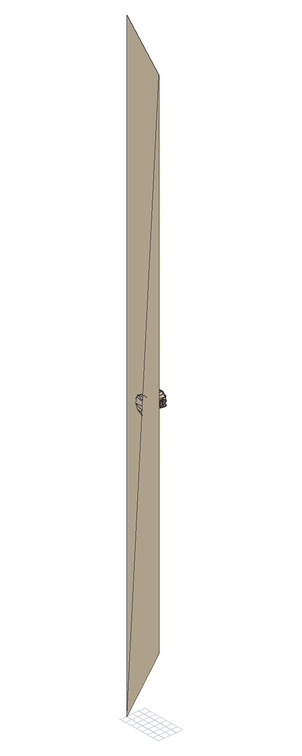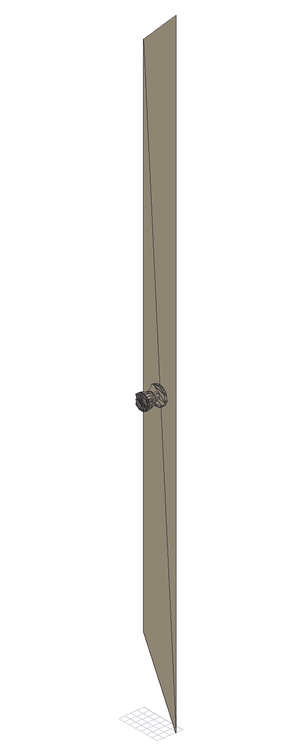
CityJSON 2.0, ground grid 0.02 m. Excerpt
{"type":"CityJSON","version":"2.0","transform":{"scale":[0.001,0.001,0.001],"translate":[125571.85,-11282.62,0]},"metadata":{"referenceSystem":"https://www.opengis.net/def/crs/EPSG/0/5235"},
"CityObjects":{
"building1":{"type":"Building","children":["building1-1"]},
"building1-1":{"type":"BuildingInstallation","attributes":{"ifc_type":"IfcDoor","name":"M_Door-Interior-Double-Full Glass-Wood:1500 x 2000mm:353875"},"parents":["building1"],"geometry":[{"type":"MultiSurface","lod":"2.2","boundaries":[[[0,1,2]],[[3,4,5]],[[6,7,8]],[[9,10,4]],[[11,8,12]],[[12,8,13]],[[14,4,7]],[[8,15,13]],[[4,10,16]],[[17,9,4]],[[18,8,11]],[[4,16,5]],[[11,12,19]],[[12,13,19]],[[10,9,20]],[[21,17,4]],[[6,8,18]],[[6,22,7]],[[10,20,16]],[[22,14,7]],[[18,11,23]],[[11,19,23]],[[9,17,24]],[[14,21,4]],[[25,26,5]],[[23,19,13]],[[20,5,16]],[[21,27,17]],[[6,18,28]],[[29,13,26]],[[30,31,32]],[[32,33,30]],[[9,24,20]],[[28,18,34]],[[34,23,13]],[[24,5,20]],[[18,23,34]],[[17,27,35]],[[31,30,36]],[[33,37,30]],[[17,35,24]],[[6,28,38]],[[0,39,1]],[[25,5,24]],[[37,40,30]],[[30,40,36]],[[14,41,21]],[[27,21,25]],[[28,34,38]],[[42,34,13]],[[25,29,26]],[[43,22,6]],[[27,25,35]],[[44,21,41]],[[6,38,43]],[[45,33,32]],[[29,42,13]],[[42,46,22]],[[43,38,34]],[[25,24,35]],[[47,32,31]],[[44,25,21]],[[43,42,22]],[[42,43,34]],[[37,33,48]],[[29,44,41]],[[31,36,49]],[[25,44,29]],[[50,40,37]],[[51,36,40]],[[47,45,32]],[[45,48,33]],[[31,49,47]],[[37,48,50]],[[52,53,45]],[[53,54,45]],[[52,45,55]],[[56,45,54]],[[51,49,36]],[[45,57,55]],[[58,45,56]],[[50,51,40]],[[57,45,59]],[[58,60,45]],[[59,45,47]],[[60,48,45]],[[47,61,59]],[[60,62,48]],[[47,63,61]],[[64,48,62]],[[47,65,63]],[[64,66,48]],[[65,47,67]],[[66,68,48]],[[47,49,67]],[[48,68,50]],[[67,49,69]],[[70,50,68]],[[69,49,71]],[[72,50,70]],[[49,73,71]],[[74,50,72]],[[73,49,75]],[[51,75,49]],[[76,51,50]],[[76,50,74]],[[77,55,57]],[[78,58,56]],[[77,57,59]],[[78,60,58]],[[51,79,75]],[[76,80,51]],[[51,81,79]],[[80,82,51]],[[83,81,51]],[[51,82,84]],[[85,83,51]],[[84,85,51]],[[59,61,86]],[[62,60,87]],[[61,63,86]],[[64,62,87]],[[63,65,88]],[[66,64,89]],[[90,65,67]],[[91,68,66]],[[90,67,69]],[[70,68,91]],[[69,71,92]],[[72,70,93]],[[71,73,94]],[[74,72,95]],[[86,77,59]],[[78,87,60]],[[73,75,94]],[[76,74,95]],[[96,75,79]],[[97,80,76]],[[96,79,81]],[[97,82,80]],[[88,86,63]],[[64,87,89]],[[98,81,83]],[[99,84,82]],[[83,85,100]],[[85,84,100]],[[88,65,90]],[[91,66,89]],[[92,90,69]],[[93,70,91]],[[71,94,92]],[[93,95,72]],[[96,94,75]],[[95,97,76]],[[77,86,101]],[[97,102,82]],[[81,98,96]],[[102,99,82]],[[89,87,103]],[[87,104,103]],[[99,105,84]],[[100,98,83]],[[105,100,84]],[[86,88,106]],[[107,108,109]],[[86,106,101]],[[110,111,104]],[[101,112,113]],[[114,103,104]],[[113,112,109]],[[104,111,114]],[[89,103,115]],[[91,89,115]],[[88,90,116]],[[101,117,112]],[[118,103,114]],[[119,120,121]],[[122,120,119]],[[88,116,106]],[[119,121,107]],[[110,122,119]],[[101,106,123]],[[103,124,115]],[[123,117,101]],[[124,103,118]],[[119,107,109]],[[111,110,119]],[[91,115,125]],[[112,119,109]],[[111,119,114]],[[93,91,125]],[[117,119,112]],[[114,119,118]],[[123,106,126]],[[124,127,115]],[[90,92,128]],[[123,119,117]],[[118,119,124]],[[106,116,126]],[[115,127,125]],[[90,128,116]],[[126,119,123]],[[124,119,127]],[[93,125,129]],[[95,93,129]],[[126,116,130]],[[127,131,125]],[[130,119,126]],[[127,119,131]],[[92,94,132]],[[116,133,130]],[[131,134,125]],[[133,119,130]],[[131,119,134]],[[116,128,133]],[[125,134,129]],[[92,132,128]],[[135,119,133]],[[119,136,134]],[[97,95,137]],[[95,129,137]],[[128,135,133]],[[134,136,129]],[[94,96,138]],[[139,119,135]],[[119,140,136]],[[135,128,132]],[[129,136,137]],[[94,138,132]],[[141,119,139]],[[142,140,119]],[[97,143,102]],[[144,96,98]],[[145,99,102]],[[132,139,135]],[[140,137,136]],[[141,146,119]],[[147,142,119]],[[145,105,99]],[[97,137,148]],[[146,149,119]],[[150,147,119]],[[100,151,98]],[[132,141,139]],[[142,137,140]],[[149,152,119]],[[153,150,119]],[[105,154,100]],[[144,138,96]],[[148,143,97]],[[152,155,119]],[[155,153,119]],[[143,145,102]],[[138,141,132]],[[148,137,142]],[[156,144,98]],[[151,156,98]],[[141,138,146]],[[147,148,142]],[[145,154,105]],[[146,138,149]],[[154,151,100]],[[148,147,143]],[[147,150,143]],[[138,144,149]],[[149,144,156]],[[150,145,143]],[[152,149,156]],[[150,153,145]],[[152,156,151]],[[145,153,154]],[[152,151,154]],[[155,152,154]],[[155,154,153]]]}]}
},
"vertices":[
[2,120,0],[2,2,1880],[2,2,230],[2,35,893],[2,42,888],[8,42,888],[2,78,936],[2,27,914],[2,42,940],[2,57,884],[2,49,885],[2,57,944],[2,49,943],[8,42,940],[2,86,907],[8,35,936],[8,49,885],[2,64,885],[2,64,943],[8,49,943],[8,57,884],[2,78,893],[2,83,929],[8,57,944],[8,64,885],[8,78,893],[8,27,914],[2,72,888],[2,72,940],[8,86,907],[8,57,914],[8,52,906],[8,47,914],[8,52,923],[8,64,943],[8,72,888],[8,62,906],[8,62,923],[8,72,940],[2,120,2000],[8,67,914],[2,83,899],[8,83,929],[8,78,936],[8,83,899],[27,47,914],[2,86,922],[27,52,906],[27,52,923],[27,62,906],[27,62,923],[27,67,914],[27,39,911],[27,38,914],[27,39,918],[27,41,908],[27,41,921],[27,42,905],[27,42,924],[27,44,901],[27,44,928],[27,47,900],[27,47,929],[27,50,898],[27,50,930],[27,53,897],[27,53,932],[27,57,896],[27,57,933],[27,60,897],[27,60,932],[27,63,898],[27,63,930],[27,67,900],[27,67,929],[27,70,901],[27,70,928],[52,36,900],[52,36,929],[27,71,905],[27,71,924],[27,73,908],[27,73,921],[27,74,911],[27,74,918],[27,75,914],[52,43,895],[52,43,934],[52,49,891],[52,49,938],[52,57,891],[52,57,938],[52,64,891],[52,64,938],[52,71,895],[52,71,934],[52,77,900],[52,77,929],[52,79,907],[52,79,922],[52,82,914],[56,43,895],[52,78,925],[56,43,934],[56,36,929],[52,80,920],[56,49,891],[57,39,907],[56,35,903],[57,41,904],[57,39,922],[57,41,925],[57,42,900],[56,36,900],[57,42,929],[56,49,938],[56,57,891],[57,46,898],[57,46,930],[57,57,914],[57,36,914],[57,38,911],[57,38,918],[57,49,897],[57,49,932],[56,57,938],[57,53,895],[57,53,933],[56,64,891],[56,64,938],[57,57,894],[57,57,935],[56,71,895],[57,60,895],[57,60,933],[57,64,897],[57,64,932],[56,71,934],[56,77,900],[57,68,898],[57,68,930],[57,71,900],[57,71,929],[56,78,925],[56,78,904],[56,79,922],[57,73,904],[57,73,925],[56,77,929],[57,74,907],[57,74,922],[56,80,909],[57,76,911],[57,76,918],[56,82,914],[57,77,914],[56,79,907]
]}
